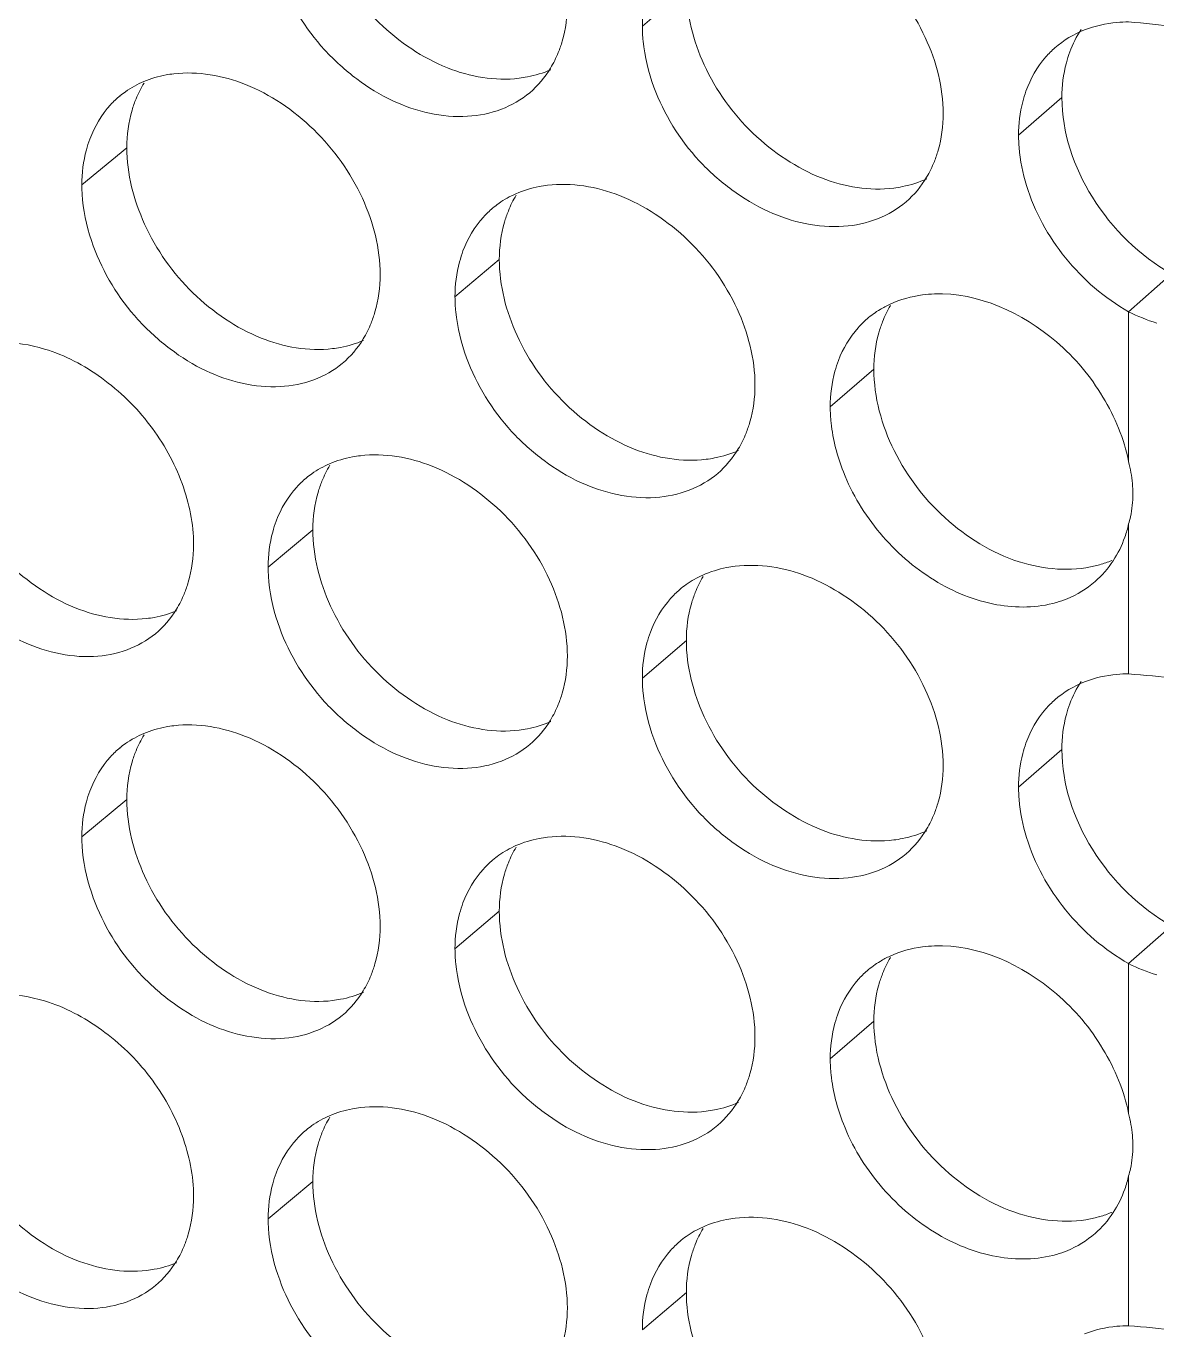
# Model space of a CAD drawing. Header units: millimetres. Extents: x 1177 to 4147, y 93 to 2194.
# Drawn here: x 2687.43 to 2701.09, y 860.73 to 876.48 of the extents above; entities that cross this region are included whole.
import ezdxf

# ---------------------------------------------------------------- set-up
doc = ezdxf.new("R2010")
doc.units = ezdxf.units.MM
doc.header["$LTSCALE"] = 0.1
doc.layers.get('0').update_dxf_attribs({"lineweight": 13})
doc.layers.add('标注', color=251, linetype='Continuous', lineweight=9)

# ---------------------------------------------------------------- blocks, each defined once
blk = doc.blocks.new('02')
for p, q in [((4627.348, 835.867), (4627.348, 838.454)), ((4627.348, 832.204), (4627.348, 834.791)), ((4627.348, 824.617), (4627.348, 827.204)), ((4627.348, 820.954), (4627.348, 823.541))]:
    blk.add_line(p, q)
at = {"layer": '标注'}
for p, q in [((4619.714, 844.03), (4618.955, 843.383)), ((4626.196, 842.148), (4625.449, 841.498)), ((4610.058, 841.284), (4609.28, 840.642)), ((4616.486, 839.357), (4615.721, 838.712)), ((4628.091, 839.105), (4627.348, 838.454)), ((4622.951, 837.46), (4622.198, 836.811)), ((4613.267, 834.692), (4612.496, 834.048)), ((4619.714, 832.78), (4618.955, 832.133)), ((4626.196, 830.898), (4625.449, 830.248)), ((4610.058, 830.034), (4609.28, 829.392)), ((4610.058, 830.034), (4609.28, 829.392)), ((4616.486, 828.107), (4615.721, 827.462)), ((4616.486, 828.107), (4615.721, 827.462)), ((4628.091, 827.855), (4627.348, 827.204)), ((4622.951, 826.21), (4622.198, 825.561)), ((4622.951, 826.21), (4622.198, 825.561)), ((4613.267, 823.442), (4612.496, 822.798)), ((4619.714, 821.53), (4618.955, 820.883))]:
    blk.add_line(p, q, dxfattribs=at)
for centre, radius, start, end in [((4615.73, 843.642), 1.912, 328.9787, 338.0529), ((4611.976, 841.414), 1.899, 148.7058, 157.8789), ((4610.945, 840.963), 1.579, 125.316, 129.5927), ((4622.206, 841.758), 1.925, 329.2925, 338.318), ((4618.416, 839.48), 1.912, 149.0222, 158.126), ((4617.403, 839.02), 1.599, 125.3449, 130.1938), ((4623.959, 837), 1.744, 114.6822, 121.1409), ((4623.909, 837.083), 1.647, 121.1376, 130.744), ((4624.886, 837.581), 1.918, 149.2796, 158.5755), ((4628.745, 841.24), 3.117, 243.3667, 253.0477), ((4612.506, 838.971), 1.906, 328.8204, 337.9261), ((4618.964, 837.071), 1.919, 329.1361, 338.1835), ((4614.169, 834.363), 1.589, 125.3301, 129.8922), ((4615.192, 834.818), 1.906, 148.8645, 158.0006), ((4625.364, 835.307), 2.058, 0.0408, 5.1029), ((4625.378, 835.236), 2.02, 340.5097, 347.2785), ((4626.352, 835.823), 1.805, 285.9402, 293.0214), ((4621.65, 832.899), 1.919, 149.179, 158.2551), ((4620.645, 832.434), 1.61, 125.3606, 130.4975), ((4609.291, 834.307), 1.899, 328.661, 337.8031), ((4615.73, 832.392), 1.912, 328.9787, 338.0529), ((4611.976, 830.164), 1.899, 148.7058, 157.8789), ((4611.976, 830.164), 1.899, 148.7058, 157.8789), ((4610.945, 829.713), 1.579, 125.316, 129.5927), ((4610.945, 829.713), 1.579, 125.316, 129.5927), ((4622.206, 830.508), 1.925, 329.2925, 338.318), ((4618.416, 828.23), 1.912, 149.0222, 158.126), ((4618.416, 828.23), 1.912, 149.0222, 158.126), ((4617.403, 827.77), 1.599, 125.3449, 130.1938), ((4617.403, 827.77), 1.599, 125.3449, 130.1938), ((4623.959, 825.75), 1.744, 114.6822, 121.1409), ((4623.959, 825.75), 1.744, 114.6822, 121.1409), ((4623.909, 825.833), 1.647, 121.1376, 130.744), ((4623.909, 825.833), 1.647, 121.1376, 130.744), ((4624.886, 826.331), 1.918, 149.2796, 158.5755), ((4624.886, 826.331), 1.918, 149.2796, 158.5755), ((4628.745, 829.99), 3.117, 243.3667, 253.0477), ((4612.506, 827.721), 1.906, 328.8204, 337.9261), ((4612.506, 827.721), 1.906, 328.8204, 337.9261), ((4618.964, 825.821), 1.919, 329.1361, 338.1835), ((4618.964, 825.821), 1.919, 329.1361, 338.1835), ((4614.169, 823.113), 1.589, 125.3301, 129.8922), ((4615.192, 823.568), 1.906, 148.8645, 158.0006), ((4625.364, 824.057), 2.058, 0.0408, 5.1029), ((4625.364, 824.057), 2.058, 0.0408, 5.1029), ((4625.378, 823.986), 2.02, 340.5097, 347.2785), ((4625.378, 823.986), 2.02, 340.5097, 347.2785), ((4626.352, 824.573), 1.805, 285.9402, 293.0214), ((4626.352, 824.573), 1.805, 285.9402, 293.0214), ((4621.65, 821.649), 1.919, 149.179, 158.2551), ((4620.645, 821.184), 1.61, 125.3606, 130.4975), ((4609.291, 823.057), 1.899, 328.661, 337.8031)]:
    blk.add_arc(centre, radius, start, end, dxfattribs=at)
for points, knots in [([(4613.267, 845.942), (4613.267, 845.491), (4613.51, 844.556), (4614.205, 843.578), (4614.955, 842.975), (4615.739, 842.55), (4616.413, 842.433), (4616.827, 842.483)], [0, 0, 0, 0, 0.246991, 0.512108, 0.644352, 0.77141, 1, 1, 1, 1]), ([(4624.148, 841.872), (4624.148, 842.322), (4623.902, 843.258), (4623.198, 844.23), (4622.441, 844.828), (4621.65, 845.249), (4620.973, 845.363), (4620.556, 845.311)], [0, 0, 0, 0, 0.246187, 0.510826, 0.643167, 0.770525, 1, 1, 1, 1]), ([(4612.695, 844.245), (4612.865, 843.779), (4613.269, 843.122), (4614.007, 842.457), (4614.803, 841.966), (4615.701, 841.752), (4616.522, 841.915), (4616.867, 842.112), (4617.011, 842.234)], [0, 0, 0, 0, 0.273173, 0.411313, 0.545072, 0.786333, 0.895775, 1, 1, 1, 1]), ([(4619.094, 844.173), (4619.071, 844.113), (4618.988, 843.857), (4618.955, 843.586), (4618.955, 843.383)], [0, 0, 0, 0, 0.242012, 1, 1, 1, 1]), ([(4619.714, 844.03), (4619.714, 843.58), (4619.958, 842.644), (4620.658, 841.67), (4621.412, 841.071), (4622.201, 840.649), (4622.877, 840.536), (4623.293, 840.588)], [0, 0, 0, 0, 0.246494, 0.511184, 0.643406, 0.77061, 1, 1, 1, 1]), ([(4617.504, 842.928), (4617.53, 842.991), (4617.623, 843.261), (4617.66, 843.548), (4617.66, 843.763)], [0, 0, 0, 0, 0.241585, 1, 1, 1, 1]), ([(4618.955, 843.383), (4618.955, 843.297), (4618.974, 842.938), (4619.061, 842.586), (4619.155, 842.331)], [0, 0, 0, 0, 0.240751, 1, 1, 1, 1]), ([(4627.348, 843.454), (4627.281, 843.455), (4627.022, 843.444), (4626.765, 843.386), (4626.586, 843.316)], [0, 0, 0, 0, 0.258603, 1, 1, 1, 1]), ([(4630.617, 842.799), (4630.361, 842.9), (4629.819, 843.064), (4628.729, 843.296), (4627.896, 843.417), (4627.348, 843.454)], [0, 0, 0, 0, 0.246985, 0.506558, 1, 1, 1, 1]), ([(4626.077, 843.008), (4626.021, 842.959), (4625.806, 842.745), (4625.653, 842.473), (4625.576, 842.258)], [0, 0, 0, 0, 0.24633, 1, 1, 1, 1]), ([(4626.333, 842.936), (4626.31, 842.875), (4626.229, 842.62), (4626.196, 842.35), (4626.196, 842.148)], [0, 0, 0, 0, 0.242216, 1, 1, 1, 1]), ([(4616.827, 842.483), (4616.875, 842.489), (4617.061, 842.518), (4617.244, 842.573), (4617.373, 842.63)], [0, 0, 0, 0, 0.255784, 1, 1, 1, 1]), ([(4610.868, 842.56), (4610.823, 842.555), (4610.647, 842.528), (4610.473, 842.478), (4610.351, 842.427)], [0, 0, 0, 0, 0.255654, 1, 1, 1, 1]), ([(4614.43, 839.095), (4614.43, 839.546), (4614.186, 840.482), (4613.489, 841.459), (4612.738, 842.063), (4611.955, 842.489), (4611.282, 842.608), (4610.868, 842.56)], [0, 0, 0, 0, 0.246935, 0.51222, 0.644595, 0.771733, 1, 1, 1, 1]), ([(4609.939, 842.18), (4609.881, 842.132), (4609.659, 841.92), (4609.499, 841.647), (4609.418, 841.431)], [0, 0, 0, 0, 0.245817, 1, 1, 1, 1]), ([(4619.155, 842.331), (4619.327, 841.864), (4619.735, 841.205), (4620.482, 840.543), (4621.286, 840.056), (4622.193, 839.851), (4623.018, 840.024), (4623.364, 840.226), (4623.508, 840.351)], [0, 0, 0, 0, 0.272504, 0.410462, 0.544153, 0.785671, 0.895417, 1, 1, 1, 1]), ([(4625.576, 842.258), (4625.555, 842.199), (4625.48, 841.952), (4625.449, 841.693), (4625.449, 841.498)], [0, 0, 0, 0, 0.242457, 1, 1, 1, 1]), ([(4610.217, 842.129), (4610.19, 842.065), (4610.096, 841.793), (4610.058, 841.502), (4610.058, 841.284)], [0, 0, 0, 0, 0.241186, 1, 1, 1, 1]), ([(4626.196, 842.148), (4626.196, 841.549), (4626.617, 840.313), (4627.539, 839.418), (4628.091, 839.105)], [0, 0, 0, 0, 0.485697, 1, 1, 1, 1]), ([(4623.995, 841.047), (4624.02, 841.11), (4624.111, 841.376), (4624.148, 841.659), (4624.148, 841.872)], [0, 0, 0, 0, 0.241909, 1, 1, 1, 1]), ([(4609.418, 841.431), (4609.395, 841.371), (4609.313, 841.115), (4609.28, 840.845), (4609.28, 840.642)], [0, 0, 0, 0, 0.241688, 1, 1, 1, 1]), ([(4610.058, 841.284), (4610.058, 840.833), (4610.299, 839.897), (4610.993, 838.918), (4611.74, 838.314), (4612.522, 837.887), (4613.194, 837.768), (4613.607, 837.817)], [0, 0, 0, 0, 0.247242, 0.512574, 0.644829, 0.771813, 1, 1, 1, 1]), ([(4625.449, 841.498), (4625.449, 841.427), (4625.462, 841.134), (4625.521, 840.844), (4625.586, 840.632)], [0, 0, 0, 0, 0.242222, 1, 1, 1, 1]), ([(4609.28, 840.642), (4609.28, 840.556), (4609.299, 840.198), (4609.385, 839.845), (4609.478, 839.589)], [0, 0, 0, 0, 0.240605, 1, 1, 1, 1]), ([(4617.318, 840.637), (4617.27, 840.631), (4617.084, 840.602), (4616.902, 840.547), (4616.773, 840.491)], [0, 0, 0, 0, 0.25587, 1, 1, 1, 1]), ([(4620.899, 837.189), (4620.899, 837.639), (4620.654, 838.575), (4619.952, 839.549), (4619.198, 840.149), (4618.409, 840.571), (4617.733, 840.687), (4617.318, 840.637)], [0, 0, 0, 0, 0.246434, 0.511288, 0.64364, 0.770925, 1, 1, 1, 1]), ([(4623.293, 840.588), (4623.343, 840.594), (4623.54, 840.626), (4623.732, 840.686), (4623.866, 840.748)], [0, 0, 0, 0, 0.255988, 1, 1, 1, 1]), ([(4625.586, 840.632), (4625.724, 840.181), (4626.195, 839.326), (4626.932, 838.689), (4627.348, 838.454)], [0, 0, 0, 0, 0.49694, 1, 1, 1, 1]), ([(4616.37, 840.241), (4616.314, 840.193), (4616.097, 839.983), (4615.939, 839.715), (4615.859, 839.502)], [0, 0, 0, 0, 0.246074, 1, 1, 1, 1]), ([(4616.642, 840.192), (4616.616, 840.128), (4616.524, 839.859), (4616.486, 839.572), (4616.486, 839.357)], [0, 0, 0, 0, 0.241514, 1, 1, 1, 1]), ([(4609.478, 839.589), (4609.648, 839.124), (4610.049, 838.467), (4610.784, 837.8), (4611.575, 837.307), (4612.469, 837.089), (4613.288, 837.247), (4613.632, 837.441), (4613.776, 837.562)], [0, 0, 0, 0, 0.27351, 0.411743, 0.545537, 0.786668, 0.895956, 1, 1, 1, 1]), ([(4615.859, 839.502), (4615.837, 839.441), (4615.754, 839.186), (4615.721, 838.915), (4615.721, 838.712)], [0, 0, 0, 0, 0.241904, 1, 1, 1, 1]), ([(4616.486, 839.357), (4616.486, 838.907), (4616.729, 837.971), (4617.427, 836.995), (4618.179, 836.394), (4618.966, 835.971), (4619.641, 835.856), (4620.055, 835.907)], [0, 0, 0, 0, 0.246741, 0.511644, 0.643878, 0.771009, 1, 1, 1, 1]), ([(4614.272, 838.255), (4614.298, 838.319), (4614.392, 838.589), (4614.43, 838.878), (4614.43, 839.095)], [0, 0, 0, 0, 0.241422, 1, 1, 1, 1]), ([(4615.721, 838.712), (4615.721, 838.626), (4615.74, 838.267), (4615.827, 837.914), (4615.92, 837.659)], [0, 0, 0, 0, 0.240702, 1, 1, 1, 1]), ([(4623.995, 838.761), (4623.927, 838.758), (4623.666, 838.736), (4623.407, 838.665), (4623.231, 838.584)], [0, 0, 0, 0, 0.258302, 1, 1, 1, 1]), ([(4627.348, 835.867), (4627.27, 836.259), (4626.947, 837.031), (4625.94, 838.239), (4624.749, 838.791), (4623.995, 838.761)], [0, 0, 0, 0, 0.254485, 0.51933, 1, 1, 1, 1]), ([(4622.834, 838.33), (4622.779, 838.283), (4622.571, 838.078), (4622.419, 837.819), (4622.341, 837.614)], [0, 0, 0, 0, 0.246444, 1, 1, 1, 1]), ([(4623.101, 838.281), (4623.076, 838.218), (4622.987, 837.953), (4622.951, 837.672), (4622.951, 837.46)], [0, 0, 0, 0, 0.241851, 1, 1, 1, 1]), ([(4608.638, 837.81), (4608.387, 837.886), (4607.882, 837.965), (4607.376, 837.872), (4607.153, 837.781)], [0, 0, 0, 0, 0.521913, 1, 1, 1, 1]), ([(4613.607, 837.817), (4613.653, 837.823), (4613.835, 837.851), (4614.014, 837.903), (4614.139, 837.958)], [0, 0, 0, 0, 0.255679, 1, 1, 1, 1]), ([(4611.209, 834.435), (4611.209, 834.792), (4611.053, 835.536), (4610.498, 836.537), (4609.671, 837.342), (4608.989, 837.704), (4608.638, 837.81)], [0, 0, 0, 0, 0.238714, 0.495406, 0.754851, 1, 1, 1, 1]), ([(4615.92, 837.659), (4616.091, 837.193), (4616.498, 836.535), (4617.24, 835.871), (4618.04, 835.382), (4618.943, 835.173), (4619.766, 835.341), (4620.111, 835.54), (4620.255, 835.664)], [0, 0, 0, 0, 0.272838, 0.410886, 0.544611, 0.786, 0.895595, 1, 1, 1, 1]), ([(4622.341, 837.614), (4622.317, 837.552), (4622.232, 837.293), (4622.198, 837.018), (4622.198, 836.811)], [0, 0, 0, 0, 0.242016, 1, 1, 1, 1]), ([(4622.951, 837.46), (4622.951, 836.979), (4623.228, 835.977), (4624.17, 834.779), (4625.446, 834.021), (4626.431, 833.968), (4626.848, 834.088)], [0, 0, 0, 0, 0.249772, 0.517807, 0.774905, 1, 1, 1, 1]), ([(4620.745, 836.358), (4620.77, 836.422), (4620.862, 836.689), (4620.899, 836.975), (4620.899, 837.189)], [0, 0, 0, 0, 0.241748, 1, 1, 1, 1]), ([(4622.198, 836.811), (4622.198, 836.719), (4622.219, 836.337), (4622.318, 835.961), (4622.424, 835.69)], [0, 0, 0, 0, 0.240389, 1, 1, 1, 1]), ([(4606.857, 836.634), (4606.857, 836.183), (4607.098, 835.247), (4607.789, 834.266), (4608.535, 833.66), (4609.314, 833.231), (4609.984, 833.111), (4610.396, 833.159)], [0, 0, 0, 0, 0.247494, 0.513042, 0.645309, 0.772218, 1, 1, 1, 1]), ([(4614.089, 835.97), (4614.042, 835.964), (4613.861, 835.936), (4613.683, 835.884), (4613.557, 835.83)], [0, 0, 0, 0, 0.255763, 1, 1, 1, 1]), ([(4617.66, 832.513), (4617.66, 832.964), (4617.416, 833.9), (4616.716, 834.875), (4615.963, 835.477), (4615.177, 835.901), (4614.503, 836.019), (4614.089, 835.97)], [0, 0, 0, 0, 0.246684, 0.511753, 0.644116, 0.771328, 1, 1, 1, 1]), ([(4620.055, 835.907), (4620.105, 835.913), (4620.296, 835.943), (4620.484, 836.001), (4620.615, 836.06)], [0, 0, 0, 0, 0.255887, 1, 1, 1, 1]), ([(4622.424, 835.69), (4622.574, 835.308), (4623.01, 834.588), (4623.936, 833.781), (4625.012, 833.332), (4625.772, 833.342), (4626.103, 833.437)], [0, 0, 0, 0, 0.264547, 0.530604, 0.77855, 1, 1, 1, 1]), ([(4613.15, 835.582), (4613.093, 835.534), (4612.873, 835.323), (4612.714, 835.052), (4612.634, 834.838)], [0, 0, 0, 0, 0.245947, 1, 1, 1, 1]), ([(4613.425, 835.532), (4613.399, 835.468), (4613.305, 835.197), (4613.267, 834.908), (4613.267, 834.692)], [0, 0, 0, 0, 0.241351, 1, 1, 1, 1]), ([(4627.348, 834.791), (4627.36, 834.832), (4627.404, 835.001), (4627.421, 835.177), (4627.421, 835.309)], [0, 0, 0, 0, 0.244815, 1, 1, 1, 1]), ([(4606.271, 834.94), (4606.44, 834.475), (4606.839, 833.819), (4607.569, 833.151), (4608.356, 832.656), (4609.246, 832.434), (4610.062, 832.587), (4610.406, 832.779), (4610.551, 832.898)], [0, 0, 0, 0, 0.27385, 0.412176, 0.546005, 0.787007, 0.896139, 1, 1, 1, 1]), ([(4612.634, 834.838), (4612.611, 834.777), (4612.529, 834.522), (4612.496, 834.251), (4612.496, 834.048)], [0, 0, 0, 0, 0.241796, 1, 1, 1, 1]), ([(4613.267, 834.692), (4613.267, 834.241), (4613.51, 833.306), (4614.205, 832.328), (4614.955, 831.725), (4615.739, 831.3), (4616.413, 831.183), (4616.827, 831.233)], [0, 0, 0, 0, 0.246991, 0.512108, 0.644352, 0.77141, 1, 1, 1, 1]), ([(4611.049, 833.59), (4611.075, 833.654), (4611.17, 833.926), (4611.209, 834.217), (4611.209, 834.435)], [0, 0, 0, 0, 0.241257, 1, 1, 1, 1]), ([(4624.148, 830.622), (4624.148, 831.072), (4623.902, 832.008), (4623.198, 832.98), (4622.441, 833.578), (4621.65, 833.999), (4620.973, 834.113), (4620.556, 834.061)], [0, 0, 0, 0, 0.246187, 0.510826, 0.643167, 0.770525, 1, 1, 1, 1]), ([(4612.496, 834.048), (4612.496, 833.962), (4612.515, 833.604), (4612.601, 833.251), (4612.695, 832.995)], [0, 0, 0, 0, 0.240653, 1, 1, 1, 1]), ([(4620.556, 834.061), (4620.507, 834.055), (4620.316, 834.025), (4620.129, 833.968), (4619.998, 833.909)], [0, 0, 0, 0, 0.255975, 1, 1, 1, 1]), ([(4619.599, 833.658), (4619.543, 833.61), (4619.329, 833.401), (4619.173, 833.134), (4619.094, 832.923)], [0, 0, 0, 0, 0.246198, 1, 1, 1, 1]), ([(4626.103, 833.437), (4626.165, 833.455), (4626.405, 833.537), (4626.627, 833.673), (4626.769, 833.797)], [0, 0, 0, 0, 0.255293, 1, 1, 1, 1]), ([(4619.868, 833.61), (4619.843, 833.546), (4619.751, 833.279), (4619.714, 832.994), (4619.714, 832.78)], [0, 0, 0, 0, 0.241677, 1, 1, 1, 1]), ([(4610.396, 833.159), (4610.441, 833.164), (4610.618, 833.191), (4610.792, 833.241), (4610.915, 833.293)], [0, 0, 0, 0, 0.255573, 1, 1, 1, 1]), ([(4612.695, 832.995), (4612.865, 832.529), (4613.269, 831.872), (4614.007, 831.207), (4614.803, 830.716), (4615.701, 830.502), (4616.522, 830.665), (4616.867, 830.862), (4617.011, 830.984)], [0, 0, 0, 0, 0.273173, 0.411313, 0.545072, 0.786333, 0.895775, 1, 1, 1, 1]), ([(4619.094, 832.923), (4619.071, 832.863), (4618.988, 832.607), (4618.955, 832.336), (4618.955, 832.133)], [0, 0, 0, 0, 0.242012, 1, 1, 1, 1]), ([(4619.714, 832.78), (4619.714, 832.33), (4619.958, 831.394), (4620.658, 830.42), (4621.412, 829.821), (4622.201, 829.399), (4622.877, 829.286), (4623.293, 829.338)], [0, 0, 0, 0, 0.246494, 0.511184, 0.643406, 0.77061, 1, 1, 1, 1]), ([(4617.504, 831.678), (4617.53, 831.741), (4617.623, 832.011), (4617.66, 832.298), (4617.66, 832.513)], [0, 0, 0, 0, 0.241585, 1, 1, 1, 1]), ([(4618.955, 832.133), (4618.955, 832.047), (4618.974, 831.688), (4619.061, 831.336), (4619.155, 831.081)], [0, 0, 0, 0, 0.240751, 1, 1, 1, 1]), ([(4627.348, 832.204), (4627.281, 832.205), (4627.022, 832.194), (4626.765, 832.136), (4626.586, 832.066)], [0, 0, 0, 0, 0.258603, 1, 1, 1, 1]), ([(4630.617, 831.549), (4630.361, 831.65), (4629.819, 831.814), (4628.729, 832.046), (4627.896, 832.167), (4627.348, 832.204)], [0, 0, 0, 0, 0.246985, 0.506558, 1, 1, 1, 1]), ([(4626.077, 831.758), (4626.021, 831.709), (4625.806, 831.495), (4625.653, 831.223), (4625.576, 831.008)], [0, 0, 0, 0, 0.24633, 1, 1, 1, 1]), ([(4626.333, 831.686), (4626.31, 831.625), (4626.229, 831.37), (4626.196, 831.1), (4626.196, 830.898)], [0, 0, 0, 0, 0.242216, 1, 1, 1, 1]), ([(4616.827, 831.233), (4616.875, 831.239), (4617.061, 831.268), (4617.244, 831.323), (4617.373, 831.38)], [0, 0, 0, 0, 0.255784, 1, 1, 1, 1]), ([(4610.868, 831.31), (4610.823, 831.305), (4610.647, 831.278), (4610.473, 831.228), (4610.351, 831.177)], [0, 0, 0, 0, 0.255654, 1, 1, 1, 1]), ([(4610.868, 831.31), (4610.823, 831.305), (4610.647, 831.278), (4610.473, 831.228), (4610.351, 831.177)], [0, 0, 0, 0, 0.255654, 1, 1, 1, 1]), ([(4614.43, 827.845), (4614.43, 828.296), (4614.186, 829.232), (4613.489, 830.209), (4612.738, 830.813), (4611.955, 831.239), (4611.282, 831.358), (4610.868, 831.31)], [0, 0, 0, 0, 0.246935, 0.51222, 0.644595, 0.771733, 1, 1, 1, 1]), ([(4614.43, 827.845), (4614.43, 828.296), (4614.186, 829.232), (4613.489, 830.209), (4612.738, 830.813), (4611.955, 831.239), (4611.282, 831.358), (4610.868, 831.31)], [0, 0, 0, 0, 0.246935, 0.51222, 0.644595, 0.771733, 1, 1, 1, 1]), ([(4609.939, 830.93), (4609.881, 830.882), (4609.659, 830.67), (4609.499, 830.397), (4609.418, 830.181)], [0, 0, 0, 0, 0.245817, 1, 1, 1, 1]), ([(4609.939, 830.93), (4609.881, 830.882), (4609.659, 830.67), (4609.499, 830.397), (4609.418, 830.181)], [0, 0, 0, 0, 0.245817, 1, 1, 1, 1]), ([(4619.155, 831.081), (4619.327, 830.614), (4619.735, 829.955), (4620.482, 829.293), (4621.286, 828.806), (4622.193, 828.601), (4623.018, 828.774), (4623.364, 828.976), (4623.508, 829.101)], [0, 0, 0, 0, 0.272504, 0.410462, 0.544153, 0.785671, 0.895417, 1, 1, 1, 1]), ([(4625.576, 831.008), (4625.555, 830.949), (4625.48, 830.702), (4625.449, 830.443), (4625.449, 830.248)], [0, 0, 0, 0, 0.242457, 1, 1, 1, 1]), ([(4610.217, 830.879), (4610.19, 830.815), (4610.096, 830.543), (4610.058, 830.252), (4610.058, 830.034)], [0, 0, 0, 0, 0.241186, 1, 1, 1, 1]), ([(4610.217, 830.879), (4610.19, 830.815), (4610.096, 830.543), (4610.058, 830.252), (4610.058, 830.034)], [0, 0, 0, 0, 0.241186, 1, 1, 1, 1]), ([(4626.196, 830.898), (4626.196, 830.299), (4626.617, 829.063), (4627.539, 828.168), (4628.091, 827.855)], [0, 0, 0, 0, 0.485697, 1, 1, 1, 1]), ([(4623.995, 829.797), (4624.02, 829.86), (4624.111, 830.126), (4624.148, 830.409), (4624.148, 830.622)], [0, 0, 0, 0, 0.241909, 1, 1, 1, 1]), ([(4609.418, 830.181), (4609.395, 830.121), (4609.313, 829.865), (4609.28, 829.595), (4609.28, 829.392)], [0, 0, 0, 0, 0.241688, 1, 1, 1, 1]), ([(4609.418, 830.181), (4609.395, 830.121), (4609.313, 829.865), (4609.28, 829.595), (4609.28, 829.392)], [0, 0, 0, 0, 0.241688, 1, 1, 1, 1]), ([(4610.058, 830.034), (4610.058, 829.583), (4610.299, 828.647), (4610.993, 827.668), (4611.74, 827.064), (4612.522, 826.637), (4613.194, 826.518), (4613.607, 826.567)], [0, 0, 0, 0, 0.247242, 0.512574, 0.644829, 0.771813, 1, 1, 1, 1]), ([(4610.058, 830.034), (4610.058, 829.583), (4610.299, 828.647), (4610.993, 827.668), (4611.74, 827.064), (4612.522, 826.637), (4613.194, 826.518), (4613.607, 826.567)], [0, 0, 0, 0, 0.247242, 0.512574, 0.644829, 0.771813, 1, 1, 1, 1]), ([(4625.449, 830.248), (4625.449, 830.177), (4625.462, 829.884), (4625.521, 829.594), (4625.586, 829.382)], [0, 0, 0, 0, 0.242222, 1, 1, 1, 1]), ([(4609.28, 829.392), (4609.28, 829.306), (4609.299, 828.948), (4609.385, 828.595), (4609.478, 828.339)], [0, 0, 0, 0, 0.240605, 1, 1, 1, 1]), ([(4609.28, 829.392), (4609.28, 829.306), (4609.299, 828.948), (4609.385, 828.595), (4609.478, 828.339)], [0, 0, 0, 0, 0.240605, 1, 1, 1, 1]), ([(4617.318, 829.387), (4617.27, 829.381), (4617.084, 829.352), (4616.902, 829.297), (4616.773, 829.241)], [0, 0, 0, 0, 0.25587, 1, 1, 1, 1]), ([(4617.318, 829.387), (4617.27, 829.381), (4617.084, 829.352), (4616.902, 829.297), (4616.773, 829.241)], [0, 0, 0, 0, 0.25587, 1, 1, 1, 1]), ([(4620.899, 825.939), (4620.899, 826.389), (4620.654, 827.325), (4619.952, 828.299), (4619.198, 828.899), (4618.409, 829.321), (4617.733, 829.437), (4617.318, 829.387)], [0, 0, 0, 0, 0.246434, 0.511288, 0.64364, 0.770925, 1, 1, 1, 1]), ([(4620.899, 825.939), (4620.899, 826.389), (4620.654, 827.325), (4619.952, 828.299), (4619.198, 828.899), (4618.409, 829.321), (4617.733, 829.437), (4617.318, 829.387)], [0, 0, 0, 0, 0.246434, 0.511288, 0.64364, 0.770925, 1, 1, 1, 1]), ([(4623.293, 829.338), (4623.343, 829.344), (4623.54, 829.376), (4623.732, 829.436), (4623.866, 829.498)], [0, 0, 0, 0, 0.255988, 1, 1, 1, 1]), ([(4625.586, 829.382), (4625.724, 828.931), (4626.195, 828.076), (4626.932, 827.439), (4627.348, 827.204)], [0, 0, 0, 0, 0.49694, 1, 1, 1, 1]), ([(4616.37, 828.991), (4616.314, 828.943), (4616.097, 828.733), (4615.939, 828.465), (4615.859, 828.252)], [0, 0, 0, 0, 0.246074, 1, 1, 1, 1]), ([(4616.37, 828.991), (4616.314, 828.943), (4616.097, 828.733), (4615.939, 828.465), (4615.859, 828.252)], [0, 0, 0, 0, 0.246074, 1, 1, 1, 1]), ([(4616.642, 828.942), (4616.616, 828.878), (4616.524, 828.609), (4616.486, 828.322), (4616.486, 828.107)], [0, 0, 0, 0, 0.241514, 1, 1, 1, 1]), ([(4616.642, 828.942), (4616.616, 828.878), (4616.524, 828.609), (4616.486, 828.322), (4616.486, 828.107)], [0, 0, 0, 0, 0.241514, 1, 1, 1, 1]), ([(4609.478, 828.339), (4609.648, 827.874), (4610.049, 827.217), (4610.784, 826.55), (4611.575, 826.057), (4612.469, 825.839), (4613.288, 825.997), (4613.632, 826.191), (4613.776, 826.312)], [0, 0, 0, 0, 0.27351, 0.411743, 0.545537, 0.786668, 0.895956, 1, 1, 1, 1]), ([(4609.478, 828.339), (4609.648, 827.874), (4610.049, 827.217), (4610.784, 826.55), (4611.575, 826.057), (4612.469, 825.839), (4613.288, 825.997), (4613.632, 826.191), (4613.776, 826.312)], [0, 0, 0, 0, 0.27351, 0.411743, 0.545537, 0.786668, 0.895956, 1, 1, 1, 1]), ([(4615.859, 828.252), (4615.837, 828.191), (4615.754, 827.936), (4615.721, 827.665), (4615.721, 827.462)], [0, 0, 0, 0, 0.241904, 1, 1, 1, 1]), ([(4615.859, 828.252), (4615.837, 828.191), (4615.754, 827.936), (4615.721, 827.665), (4615.721, 827.462)], [0, 0, 0, 0, 0.241904, 1, 1, 1, 1]), ([(4616.486, 828.107), (4616.486, 827.657), (4616.729, 826.721), (4617.427, 825.745), (4618.179, 825.144), (4618.966, 824.721), (4619.641, 824.606), (4620.055, 824.657)], [0, 0, 0, 0, 0.246741, 0.511644, 0.643878, 0.771009, 1, 1, 1, 1]), ([(4616.486, 828.107), (4616.486, 827.657), (4616.729, 826.721), (4617.427, 825.745), (4618.179, 825.144), (4618.966, 824.721), (4619.641, 824.606), (4620.055, 824.657)], [0, 0, 0, 0, 0.246741, 0.511644, 0.643878, 0.771009, 1, 1, 1, 1]), ([(4614.272, 827.005), (4614.298, 827.069), (4614.392, 827.339), (4614.43, 827.628), (4614.43, 827.845)], [0, 0, 0, 0, 0.241422, 1, 1, 1, 1]), ([(4614.272, 827.005), (4614.298, 827.069), (4614.392, 827.339), (4614.43, 827.628), (4614.43, 827.845)], [0, 0, 0, 0, 0.241422, 1, 1, 1, 1]), ([(4615.721, 827.462), (4615.721, 827.376), (4615.74, 827.017), (4615.827, 826.664), (4615.92, 826.409)], [0, 0, 0, 0, 0.240702, 1, 1, 1, 1]), ([(4615.721, 827.462), (4615.721, 827.376), (4615.74, 827.017), (4615.827, 826.664), (4615.92, 826.409)], [0, 0, 0, 0, 0.240702, 1, 1, 1, 1]), ([(4623.995, 827.511), (4623.927, 827.508), (4623.666, 827.486), (4623.407, 827.415), (4623.231, 827.334)], [0, 0, 0, 0, 0.258302, 1, 1, 1, 1]), ([(4623.995, 827.511), (4623.927, 827.508), (4623.666, 827.486), (4623.407, 827.415), (4623.231, 827.334)], [0, 0, 0, 0, 0.258302, 1, 1, 1, 1]), ([(4627.348, 824.617), (4627.27, 825.009), (4626.947, 825.781), (4625.94, 826.989), (4624.749, 827.541), (4623.995, 827.511)], [0, 0, 0, 0, 0.254485, 0.51933, 1, 1, 1, 1]), ([(4627.348, 824.617), (4627.27, 825.009), (4626.947, 825.781), (4625.94, 826.989), (4624.749, 827.541), (4623.995, 827.511)], [0, 0, 0, 0, 0.254485, 0.51933, 1, 1, 1, 1]), ([(4622.834, 827.08), (4622.779, 827.033), (4622.571, 826.828), (4622.419, 826.569), (4622.341, 826.364)], [0, 0, 0, 0, 0.246444, 1, 1, 1, 1]), ([(4622.834, 827.08), (4622.779, 827.033), (4622.571, 826.828), (4622.419, 826.569), (4622.341, 826.364)], [0, 0, 0, 0, 0.246444, 1, 1, 1, 1]), ([(4623.101, 827.031), (4623.076, 826.968), (4622.987, 826.703), (4622.951, 826.422), (4622.951, 826.21)], [0, 0, 0, 0, 0.241851, 1, 1, 1, 1]), ([(4623.101, 827.031), (4623.076, 826.968), (4622.987, 826.703), (4622.951, 826.422), (4622.951, 826.21)], [0, 0, 0, 0, 0.241851, 1, 1, 1, 1]), ([(4608.638, 826.56), (4608.387, 826.636), (4607.882, 826.715), (4607.376, 826.622), (4607.153, 826.531)], [0, 0, 0, 0, 0.521913, 1, 1, 1, 1]), ([(4613.607, 826.567), (4613.653, 826.573), (4613.835, 826.601), (4614.014, 826.653), (4614.139, 826.708)], [0, 0, 0, 0, 0.255679, 1, 1, 1, 1]), ([(4613.607, 826.567), (4613.653, 826.573), (4613.835, 826.601), (4614.014, 826.653), (4614.139, 826.708)], [0, 0, 0, 0, 0.255679, 1, 1, 1, 1]), ([(4611.209, 823.185), (4611.209, 823.542), (4611.053, 824.286), (4610.498, 825.287), (4609.671, 826.092), (4608.989, 826.454), (4608.638, 826.56)], [0, 0, 0, 0, 0.238714, 0.495406, 0.754851, 1, 1, 1, 1]), ([(4615.92, 826.409), (4616.091, 825.943), (4616.498, 825.285), (4617.24, 824.621), (4618.04, 824.132), (4618.943, 823.923), (4619.766, 824.091), (4620.111, 824.29), (4620.255, 824.414)], [0, 0, 0, 0, 0.272838, 0.410886, 0.544611, 0.786, 0.895595, 1, 1, 1, 1]), ([(4615.92, 826.409), (4616.091, 825.943), (4616.498, 825.285), (4617.24, 824.621), (4618.04, 824.132), (4618.943, 823.923), (4619.766, 824.091), (4620.111, 824.29), (4620.255, 824.414)], [0, 0, 0, 0, 0.272838, 0.410886, 0.544611, 0.786, 0.895595, 1, 1, 1, 1]), ([(4622.341, 826.364), (4622.317, 826.302), (4622.232, 826.043), (4622.198, 825.768), (4622.198, 825.561)], [0, 0, 0, 0, 0.242016, 1, 1, 1, 1]), ([(4622.341, 826.364), (4622.317, 826.302), (4622.232, 826.043), (4622.198, 825.768), (4622.198, 825.561)], [0, 0, 0, 0, 0.242016, 1, 1, 1, 1]), ([(4622.951, 826.21), (4622.951, 825.729), (4623.228, 824.727), (4624.17, 823.529), (4625.446, 822.771), (4626.431, 822.718), (4626.848, 822.838)], [0, 0, 0, 0, 0.249772, 0.517807, 0.774905, 1, 1, 1, 1]), ([(4622.951, 826.21), (4622.951, 825.729), (4623.228, 824.727), (4624.17, 823.529), (4625.446, 822.771), (4626.431, 822.718), (4626.848, 822.838)], [0, 0, 0, 0, 0.249772, 0.517807, 0.774905, 1, 1, 1, 1]), ([(4620.745, 825.108), (4620.77, 825.172), (4620.862, 825.439), (4620.899, 825.725), (4620.899, 825.939)], [0, 0, 0, 0, 0.241748, 1, 1, 1, 1]), ([(4620.745, 825.108), (4620.77, 825.172), (4620.862, 825.439), (4620.899, 825.725), (4620.899, 825.939)], [0, 0, 0, 0, 0.241748, 1, 1, 1, 1]), ([(4622.198, 825.561), (4622.198, 825.469), (4622.219, 825.087), (4622.318, 824.711), (4622.424, 824.44)], [0, 0, 0, 0, 0.240389, 1, 1, 1, 1]), ([(4622.198, 825.561), (4622.198, 825.469), (4622.219, 825.087), (4622.318, 824.711), (4622.424, 824.44)], [0, 0, 0, 0, 0.240389, 1, 1, 1, 1]), ([(4606.857, 825.384), (4606.857, 824.933), (4607.098, 823.997), (4607.789, 823.016), (4608.535, 822.41), (4609.314, 821.981), (4609.984, 821.861), (4610.396, 821.909)], [0, 0, 0, 0, 0.247494, 0.513042, 0.645309, 0.772218, 1, 1, 1, 1]), ([(4614.089, 824.72), (4614.042, 824.714), (4613.861, 824.686), (4613.683, 824.634), (4613.557, 824.58)], [0, 0, 0, 0, 0.255763, 1, 1, 1, 1]), ([(4617.66, 821.263), (4617.66, 821.714), (4617.416, 822.65), (4616.716, 823.625), (4615.963, 824.227), (4615.177, 824.651), (4614.503, 824.769), (4614.089, 824.72)], [0, 0, 0, 0, 0.246684, 0.511753, 0.644116, 0.771328, 1, 1, 1, 1]), ([(4620.055, 824.657), (4620.105, 824.663), (4620.296, 824.693), (4620.484, 824.751), (4620.615, 824.81)], [0, 0, 0, 0, 0.255887, 1, 1, 1, 1]), ([(4620.055, 824.657), (4620.105, 824.663), (4620.296, 824.693), (4620.484, 824.751), (4620.615, 824.81)], [0, 0, 0, 0, 0.255887, 1, 1, 1, 1]), ([(4622.424, 824.44), (4622.574, 824.058), (4623.01, 823.338), (4623.936, 822.531), (4625.012, 822.082), (4625.772, 822.092), (4626.103, 822.187)], [0, 0, 0, 0, 0.264547, 0.530604, 0.77855, 1, 1, 1, 1]), ([(4622.424, 824.44), (4622.574, 824.058), (4623.01, 823.338), (4623.936, 822.531), (4625.012, 822.082), (4625.772, 822.092), (4626.103, 822.187)], [0, 0, 0, 0, 0.264547, 0.530604, 0.77855, 1, 1, 1, 1]), ([(4613.15, 824.332), (4613.093, 824.284), (4612.873, 824.073), (4612.714, 823.802), (4612.634, 823.588)], [0, 0, 0, 0, 0.245947, 1, 1, 1, 1]), ([(4613.425, 824.282), (4613.399, 824.218), (4613.305, 823.947), (4613.267, 823.658), (4613.267, 823.442)], [0, 0, 0, 0, 0.241351, 1, 1, 1, 1]), ([(4627.348, 823.541), (4627.36, 823.582), (4627.404, 823.751), (4627.421, 823.927), (4627.421, 824.059)], [0, 0, 0, 0, 0.244815, 1, 1, 1, 1]), ([(4627.348, 823.541), (4627.36, 823.582), (4627.404, 823.751), (4627.421, 823.927), (4627.421, 824.059)], [0, 0, 0, 0, 0.244815, 1, 1, 1, 1]), ([(4606.271, 823.69), (4606.44, 823.225), (4606.839, 822.569), (4607.569, 821.901), (4608.356, 821.406), (4609.246, 821.184), (4610.062, 821.337), (4610.406, 821.529), (4610.551, 821.648)], [0, 0, 0, 0, 0.27385, 0.412176, 0.546005, 0.787007, 0.896139, 1, 1, 1, 1]), ([(4612.634, 823.588), (4612.611, 823.527), (4612.529, 823.272), (4612.496, 823.001), (4612.496, 822.798)], [0, 0, 0, 0, 0.241796, 1, 1, 1, 1]), ([(4613.267, 823.442), (4613.267, 822.991), (4613.51, 822.056), (4614.205, 821.078), (4614.955, 820.475), (4615.739, 820.05), (4616.413, 819.933), (4616.827, 819.983)], [0, 0, 0, 0, 0.246991, 0.512108, 0.644352, 0.77141, 1, 1, 1, 1]), ([(4611.049, 822.34), (4611.075, 822.404), (4611.17, 822.676), (4611.209, 822.967), (4611.209, 823.185)], [0, 0, 0, 0, 0.241257, 1, 1, 1, 1]), ([(4624.148, 819.372), (4624.148, 819.822), (4623.902, 820.758), (4623.198, 821.73), (4622.441, 822.328), (4621.65, 822.749), (4620.973, 822.863), (4620.556, 822.811)], [0, 0, 0, 0, 0.246187, 0.510826, 0.643167, 0.770525, 1, 1, 1, 1]), ([(4612.496, 822.798), (4612.496, 822.712), (4612.515, 822.354), (4612.601, 822.001), (4612.695, 821.745)], [0, 0, 0, 0, 0.240653, 1, 1, 1, 1]), ([(4620.556, 822.811), (4620.507, 822.805), (4620.316, 822.775), (4620.129, 822.718), (4619.998, 822.659)], [0, 0, 0, 0, 0.255975, 1, 1, 1, 1]), ([(4619.599, 822.408), (4619.543, 822.36), (4619.329, 822.151), (4619.173, 821.884), (4619.094, 821.673)], [0, 0, 0, 0, 0.246198, 1, 1, 1, 1]), ([(4626.103, 822.187), (4626.165, 822.205), (4626.405, 822.287), (4626.627, 822.423), (4626.769, 822.547)], [0, 0, 0, 0, 0.255293, 1, 1, 1, 1]), ([(4626.103, 822.187), (4626.165, 822.205), (4626.405, 822.287), (4626.627, 822.423), (4626.769, 822.547)], [0, 0, 0, 0, 0.255293, 1, 1, 1, 1]), ([(4619.868, 822.36), (4619.843, 822.296), (4619.751, 822.029), (4619.714, 821.744), (4619.714, 821.53)], [0, 0, 0, 0, 0.241677, 1, 1, 1, 1]), ([(4610.396, 821.909), (4610.441, 821.914), (4610.618, 821.941), (4610.792, 821.991), (4610.915, 822.043)], [0, 0, 0, 0, 0.255573, 1, 1, 1, 1]), ([(4612.695, 821.745), (4612.865, 821.279), (4613.269, 820.622), (4614.007, 819.957), (4614.803, 819.466), (4615.701, 819.252), (4616.522, 819.415), (4616.867, 819.612), (4617.011, 819.734)], [0, 0, 0, 0, 0.273173, 0.411313, 0.545072, 0.786333, 0.895775, 1, 1, 1, 1]), ([(4619.094, 821.673), (4619.071, 821.613), (4618.988, 821.357), (4618.955, 821.086), (4618.955, 820.883)], [0, 0, 0, 0, 0.242012, 1, 1, 1, 1]), ([(4619.714, 821.53), (4619.714, 821.08), (4619.958, 820.144), (4620.658, 819.17), (4621.412, 818.571), (4622.201, 818.149), (4622.877, 818.036), (4623.293, 818.088)], [0, 0, 0, 0, 0.246494, 0.511184, 0.643406, 0.77061, 1, 1, 1, 1]), ([(4617.504, 820.428), (4617.53, 820.491), (4617.623, 820.761), (4617.66, 821.048), (4617.66, 821.263)], [0, 0, 0, 0, 0.241585, 1, 1, 1, 1]), ([(4627.348, 820.954), (4627.281, 820.955), (4627.022, 820.944), (4626.765, 820.886), (4626.586, 820.816)], [0, 0, 0, 0, 0.258603, 1, 1, 1, 1]), ([(4630.617, 820.299), (4630.361, 820.4), (4629.819, 820.564), (4628.729, 820.796), (4627.896, 820.917), (4627.348, 820.954)], [0, 0, 0, 0, 0.246985, 0.506558, 1, 1, 1, 1])]:
    blk.add_open_spline(points, degree=3, knots=knots, dxfattribs=at)
for points in [[(4626.586, 843.316), (4626.402, 843.243), (4626.226, 843.139), (4626.077, 843.008)], [(4626.53, 843.324), (4626.449, 843.203), (4626.383, 843.072), (4626.333, 842.936)], [(4617.011, 842.234), (4617.152, 842.354), (4617.274, 842.499), (4617.369, 842.657)], [(4610.351, 842.427), (4610.239, 842.38), (4610.131, 842.321), (4610.032, 842.251)], [(4623.508, 840.351), (4623.647, 840.471), (4623.767, 840.617), (4623.861, 840.775)], [(4616.773, 840.491), (4616.669, 840.445), (4616.57, 840.39), (4616.477, 840.324)], [(4613.776, 837.562), (4613.918, 837.681), (4614.04, 837.826), (4614.136, 837.984)], [(4620.255, 835.664), (4620.395, 835.784), (4620.516, 835.929), (4620.611, 836.087)], [(4613.557, 835.83), (4613.45, 835.784), (4613.346, 835.727), (4613.25, 835.659)], [(4627.413, 835.49), (4627.402, 835.617), (4627.379, 835.743), (4627.348, 835.867)], [(4627.082, 834.157), (4627.164, 834.283), (4627.232, 834.42), (4627.282, 834.562)], [(4626.769, 833.797), (4626.889, 833.902), (4626.995, 834.024), (4627.082, 834.157)], [(4619.998, 833.909), (4619.898, 833.864), (4619.802, 833.81), (4619.713, 833.747)], [(4610.551, 832.898), (4610.693, 833.016), (4610.816, 833.161), (4610.913, 833.319)], [(4626.586, 832.066), (4626.402, 831.993), (4626.226, 831.889), (4626.077, 831.758)], [(4626.53, 832.074), (4626.449, 831.953), (4626.383, 831.822), (4626.333, 831.686)], [(4617.011, 830.984), (4617.152, 831.104), (4617.274, 831.249), (4617.369, 831.407)], [(4610.351, 831.177), (4610.239, 831.13), (4610.131, 831.071), (4610.032, 831.001)], [(4610.351, 831.177), (4610.239, 831.13), (4610.131, 831.071), (4610.032, 831.001)], [(4623.508, 829.101), (4623.647, 829.221), (4623.767, 829.367), (4623.861, 829.525)], [(4616.773, 829.241), (4616.669, 829.195), (4616.57, 829.14), (4616.477, 829.074)], [(4616.773, 829.241), (4616.669, 829.195), (4616.57, 829.14), (4616.477, 829.074)], [(4613.776, 826.312), (4613.918, 826.431), (4614.04, 826.576), (4614.136, 826.734)], [(4613.776, 826.312), (4613.918, 826.431), (4614.04, 826.576), (4614.136, 826.734)], [(4620.255, 824.414), (4620.395, 824.534), (4620.516, 824.679), (4620.611, 824.837)], [(4620.255, 824.414), (4620.395, 824.534), (4620.516, 824.679), (4620.611, 824.837)], [(4613.557, 824.58), (4613.45, 824.534), (4613.346, 824.477), (4613.25, 824.409)], [(4627.413, 824.24), (4627.402, 824.367), (4627.379, 824.493), (4627.348, 824.617)], [(4627.413, 824.24), (4627.402, 824.367), (4627.379, 824.493), (4627.348, 824.617)], [(4627.082, 822.907), (4627.164, 823.033), (4627.232, 823.17), (4627.282, 823.312)], [(4627.082, 822.907), (4627.164, 823.033), (4627.232, 823.17), (4627.282, 823.312)], [(4626.769, 822.547), (4626.889, 822.652), (4626.995, 822.774), (4627.082, 822.907)], [(4626.769, 822.547), (4626.889, 822.652), (4626.995, 822.774), (4627.082, 822.907)], [(4619.998, 822.659), (4619.898, 822.614), (4619.802, 822.56), (4619.713, 822.497)], [(4610.551, 821.648), (4610.693, 821.766), (4610.816, 821.911), (4610.913, 822.069)]]:
    blk.add_open_spline(points, degree=3, dxfattribs=at)

msp = doc.modelspace()

# ---------------------------------------------------------------- block references
at = {"xscale": 0.7, "yscale": 0.7, "zscale": 0.7}
msp.add_blockref('02', (-538.391, 286.112), dxfattribs=at)

doc.saveas('drawing.dxf')
